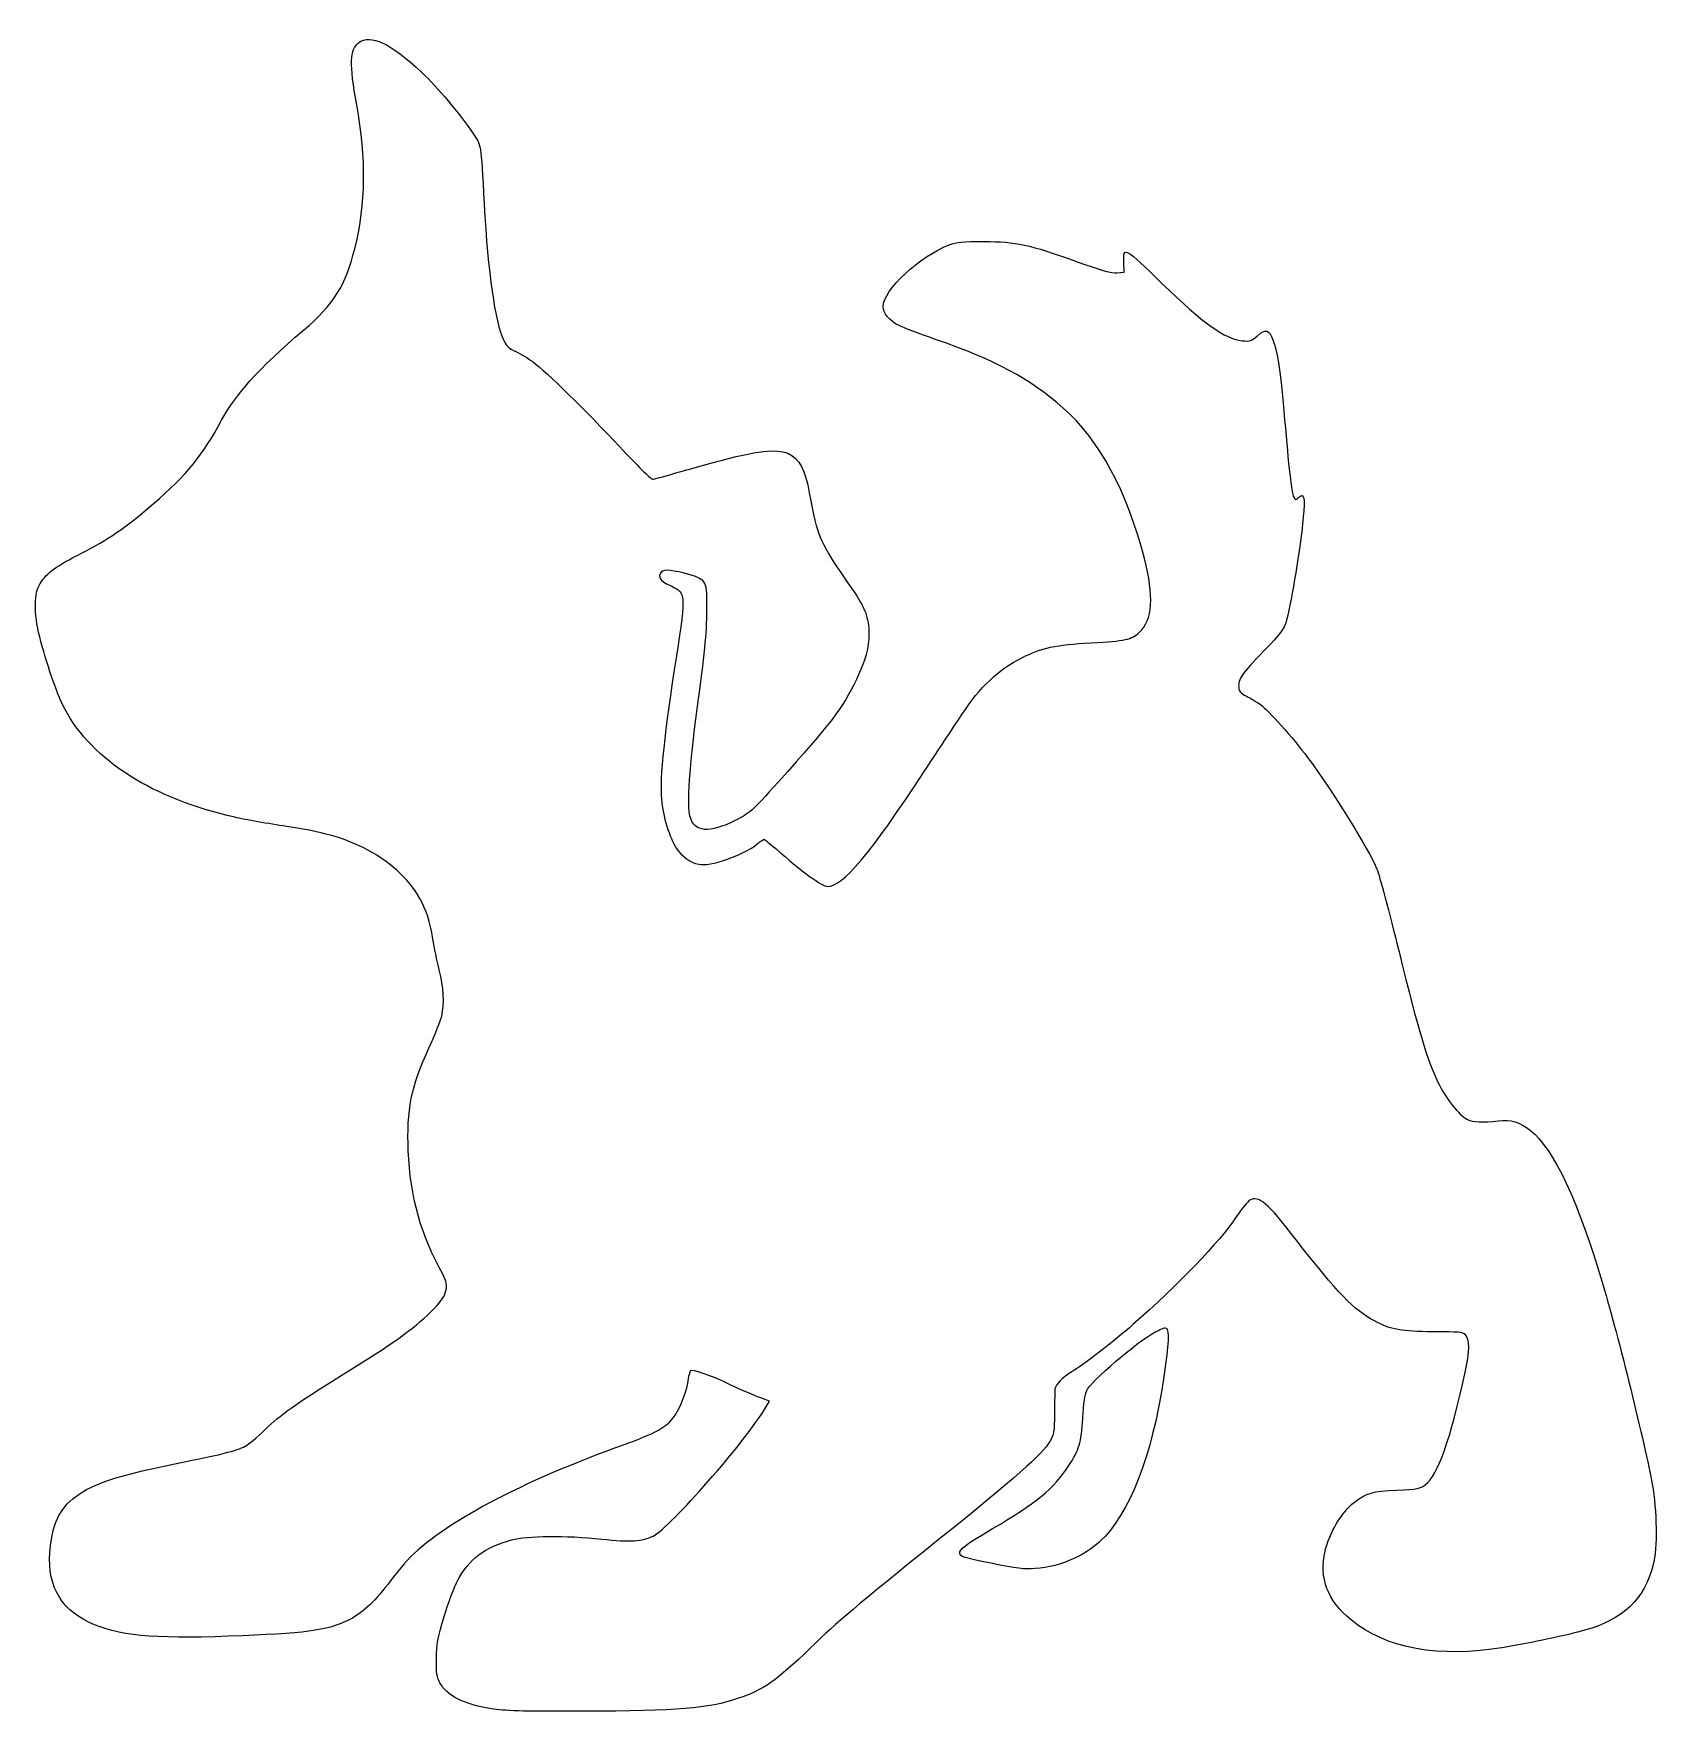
# Model space of a CAD drawing. Header units: centimetres. Extents: x -17.7 to 17.6, y -18.2 to 18.3.
import ezdxf

# ---------------------------------------------------------------- set-up
doc = ezdxf.new("R2010")
doc.units = ezdxf.units.CM
doc.header["$MEASUREMENT"] = 0
doc.layers.add('Layer 1', color=7, linetype='Continuous')

msp = doc.modelspace()

# ---------------------------------------------------------------- linework, layer by layer
at = {"layer": 'Layer 1'}
for points, knots in [([(-10.59392, 18.11161), (-10.78795, 17.96344), (-10.79853, 17.65653), (-10.63625, 16.764), (-10.63625, 16.764), (-10.42458, 15.56456), (-10.43517, 14.63322), (-10.67153, 13.66308), (-10.67153, 13.66308), (-10.87261, 12.84111), (-11.13014, 12.42836), (-11.79336, 11.86391), (-11.79336, 11.86391), (-12.78819, 11.01724), (-13.26444, 10.48455), (-13.6525, 9.77194), (-13.6525, 9.77194), (-14.03703, 9.06286), (-14.4145, 8.62541), (-15.20472, 7.96572), (-15.20472, 7.96572), (-15.75858, 7.50005), (-16.11841, 7.26369), (-16.71814, 6.96383), (-16.71814, 6.96383), (-17.21203, 6.71336), (-17.41311, 6.55461), (-17.54364, 6.31472), (-17.54364, 6.31472), (-17.66358, 6.096), (-17.64947, 5.62328), (-17.50483, 5.09764), (-17.50483, 5.09764), (-17.34608, 4.50497), (-17.12383, 3.87703), (-16.97919, 3.61597), (-16.97919, 3.61597), (-16.37947, 2.50825), (-15.05302, 1.66511), (-13.28913, 1.27353), (-13.28913, 1.27353), (-13.05982, 1.22061), (-12.55182, 1.13242), (-12.16024, 1.07245), (-12.16024, 1.07245), (-11.38413, 0.95603), (-10.93963, 0.83256), (-10.49866, 0.61384), (-10.49866, 0.61384), (-9.9448, 0.33867), (-9.50735, -0.05291), (-9.26394, -0.49035), (-9.26394, -0.49035), (-9.11577, -0.76199), (-9.04522, -0.97718), (-8.98172, -1.37582), (-8.98172, -1.37582), (-8.9535, -1.54868), (-8.89, -1.85207), (-8.84061, -2.0461), (-8.84061, -2.0461), (-8.74183, -2.42004), (-8.72419, -2.77635), (-8.78769, -3.05152), (-8.78769, -3.05152), (-8.80533, -3.13971), (-8.93233, -3.45016), (-9.06638, -3.74649), (-9.06638, -3.74649), (-9.45091, -4.58257), (-9.55321, -5.0941), (-9.51441, -5.97605), (-9.51441, -5.97605), (-9.47208, -6.98147), (-9.23924, -7.81402), (-8.76652, -8.66069), (-8.76652, -8.66069), (-8.60777, -8.94291), (-8.67127, -9.14047), (-9.02052, -9.47561), (-9.02052, -9.47561), (-9.44033, -9.8813), (-9.80369, -10.13883), (-10.97138, -10.86555), (-10.97138, -10.86555), (-12.00855, -11.51113), (-12.29077, -11.71222), (-12.62944, -12.0403), (-12.62944, -12.0403), (-12.79525, -12.20258), (-12.98927, -12.36486), (-13.05983, -12.40013), (-13.05983, -12.40013), (-13.2468, -12.49891), (-13.59252, -12.5871), (-14.59441, -12.78466), (-14.59441, -12.78466), (-16.66522, -13.19741), (-17.16616, -13.52902), (-17.29669, -14.56266), (-17.29669, -14.56266), (-17.39547, -15.36699), (-17.10972, -15.92791), (-16.45355, -16.2313), (-16.45355, -16.2313), (-15.83266, -16.52058), (-15.08477, -16.59466), (-13.43024, -16.53469), (-13.43024, -16.53469), (-11.74396, -16.47119), (-11.30299, -16.41475), (-10.84085, -16.19602), (-10.84085, -16.19602), (-10.53746, -16.05138), (-10.27993, -15.81855), (-9.95538, -15.39874), (-9.95538, -15.39874), (-9.82838, -15.23293), (-9.66963, -15.03538), (-9.6026, -14.95777), (-9.6026, -14.95777), (-8.93232, -14.17813), (-7.22488, -13.24327), (-5.00943, -12.43894), (-5.00943, -12.43894), (-4.17687, -12.13555), (-3.9899, -12.04736), (-3.8241, -11.86391), (-3.8241, -11.86391), (-3.65124, -11.67341), (-3.49602, -11.32416), (-3.4431, -11.02783), (-3.4431, -11.02783), (-3.42193, -10.89377), (-3.39371, -10.77383), (-3.38313, -10.76325), (-3.38313, -10.76325), (-3.3408, -10.72092), (-2.96332, -10.85144), (-2.53294, -11.05606), (-2.53294, -11.05606), (-2.286, -11.17248), (-1.98966, -11.303), (-1.86972, -11.34534), (-1.86972, -11.34534), (-1.86972, -11.34534), (-1.65805, -11.42295), (-1.65805, -11.42295), (-1.65805, -11.42295), (-1.65805, -11.42295), (-1.74624, -11.56759), (-1.74624, -11.56759), (-1.74624, -11.56759), (-2.18016, -12.29784), (-3.82057, -14.16756), (-4.19099, -14.35453), (-4.19099, -14.35453), (-4.4203, -14.47095), (-4.68841, -14.48859), (-5.30224, -14.42156), (-5.30224, -14.42156), (-6.10305, -14.33689), (-6.92149, -14.34395), (-7.27074, -14.4392), (-7.27074, -14.4392), (-7.84224, -14.59442), (-8.20207, -14.86253), (-8.43843, -15.31409), (-8.43843, -15.31409), (-8.50899, -15.44815), (-8.64304, -15.80445), (-8.73476, -16.10431), (-8.73476, -16.10431), (-8.88293, -16.5982), (-8.90057, -16.68639), (-8.90409, -17.02153), (-8.90409, -17.02153), (-8.90762, -17.34256), (-8.89703, -17.41311), (-8.82648, -17.54364), (-8.82648, -17.54364), (-8.67479, -17.82939), (-8.32906, -18.00578), (-7.7117, -18.10808), (-7.7117, -18.10808), (-7.40831, -18.15747), (-7.10492, -18.16805), (-5.71498, -18.16452), (-5.71498, -18.16452), (-3.63006, -18.16099), (-3.00917, -18.10808), (-2.33537, -17.8823), (-2.33537, -17.8823), (-1.79562, -17.70238), (-1.50634, -17.5013), (-0.77609, -16.79574), (-0.77609, -16.79574), (-0.13403, -16.17485), (0.14113, -15.94202), (2.01085, -14.43918), (2.01085, -14.43918), (3.6936, -13.08451), (4.27568, -12.57299), (4.43796, -12.29782), (4.43796, -12.29782), (4.52615, -12.14613), (4.53321, -12.10732), (4.53674, -11.67693), (4.53674, -11.67693), (4.54027, -11.42293), (4.5438, -11.1901), (4.54732, -11.15835), (4.54732, -11.15835), (4.55438, -11.0631), (4.71665, -10.89729), (4.91421, -10.78441), (4.91421, -10.78441), (5.12235, -10.66799), (5.84202, -10.1106), (6.24418, -9.75783), (6.24418, -9.75783), (7.21785, -8.90411), (8.12801, -7.95514), (8.49137, -7.41539), (8.49137, -7.41539), (8.61484, -7.239), (8.74537, -7.0732), (8.78418, -7.05203), (8.78418, -7.05203), (8.98174, -6.9462), (9.16518, -7.09789), (9.79312, -7.91281), (9.79312, -7.91281), (10.69623, -9.07698), (11.04901, -9.44034), (11.49351, -9.6767), (11.49351, -9.6767), (11.85687, -9.87073), (12.08265, -9.90953), (12.77409, -9.91306), (12.77409, -9.91306), (13.33853, -9.91306), (13.40556, -9.92012), (13.47259, -9.98009), (13.47259, -9.98009), (13.5749, -10.07181), (13.57137, -10.31523), (13.45848, -10.83028), (13.45848, -10.83028), (13.15509, -12.24139), (12.87287, -13.03514), (12.60123, -13.23975), (12.60123, -13.23975), (12.48481, -13.32794), (12.44601, -13.335), (11.98034, -13.35617), (11.98034, -13.35617), (11.45117, -13.37734), (11.33123, -13.41261), (11.05253, -13.62428), (11.05253, -13.62428), (10.79147, -13.82184), (10.51278, -14.29103), (10.42106, -14.68261), (10.42106, -14.68261), (10.287, -15.26117), (10.47398, -15.76564), (10.9855, -16.17839), (10.9855, -16.17839), (11.76514, -16.80986), (12.87639, -17.01095), (14.31572, -16.77458), (14.31572, -16.77458), (14.8978, -16.67933), (15.70566, -16.50647), (16.0655, -16.40416), (16.0655, -16.40416), (16.91569, -16.15722), (17.35667, -15.73741), (17.55775, -14.97541), (17.55775, -14.97541), (17.64947, -14.63322), (17.63889, -13.78302), (17.53658, -13.22916), (17.53658, -13.22916), (17.39194, -12.41777), (16.78516, -9.96244), (16.47119, -8.90763), (16.47119, -8.90763), (15.92438, -7.0626), (15.39875, -5.9443), (14.88369, -5.53155), (14.88369, -5.53155), (14.65438, -5.34811), (14.46741, -5.29519), (14.18872, -5.32694), (14.18872, -5.32694), (13.85358, -5.36927), (13.64191, -5.35869), (13.51844, -5.29519), (13.51844, -5.29519), (13.32441, -5.19641), (13.0563, -4.85775), (12.87638, -4.4838), (12.87638, -4.4838), (12.62944, -3.96874), (12.46363, -3.40783), (12.02971, -1.65099), (12.02971, -1.65099), (11.81804, -0.79727), (11.59932, 0.01412), (11.54993, 0.14465), (11.54993, 0.14465), (11.38412, 0.55034), (10.54804, 1.90148), (10.04004, 2.57529), (10.04004, 2.57529), (9.72254, 3.00215), (9.18632, 3.60187), (9.02051, 3.72182), (9.02051, 3.72182), (8.93937, 3.77826), (8.80179, 3.86293), (8.71359, 3.90526), (8.71359, 3.90526), (8.58306, 3.97229), (8.55131, 4.00404), (8.54426, 4.09929), (8.54426, 4.09929), (8.52662, 4.27215), (8.61482, 4.39915), (9.08401, 4.88598), (9.08401, 4.88598), (9.46148, 5.27404), (9.52851, 5.36223), (9.57437, 5.52451), (9.57437, 5.52451), (9.65904, 5.8032), (9.8707, 7.0344), (9.91304, 7.4789), (9.91304, 7.4789), (9.93421, 7.69409), (9.95537, 7.93751), (9.96596, 8.02571), (9.96596, 8.02571), (9.97654, 8.1139), (9.96949, 8.20915), (9.94832, 8.23738), (9.94832, 8.23738), (9.92363, 8.27971), (9.90599, 8.27971), (9.84601, 8.22327), (9.84601, 8.22327), (9.77898, 8.1633), (9.77545, 8.1633), (9.74018, 8.23385), (9.74018, 8.23385), (9.69432, 8.31499), (9.62376, 8.93588), (9.54262, 9.91307), (9.54262, 9.91307), (9.45795, 10.95729), (9.40151, 11.33476), (9.28862, 11.65226), (9.28862, 11.65226), (9.20395, 11.88157), (9.12987, 11.90273), (8.95348, 11.74398), (8.95348, 11.74398), (8.8159, 11.62051), (8.80179, 11.61698), (8.61834, 11.63462), (8.61834, 11.63462), (8.2444, 11.67343), (7.76815, 12.01209), (6.88267, 12.87287), (6.88267, 12.87287), (6.0607, 13.67368), (6.036, 13.68779), (6.04306, 13.34559), (6.04306, 13.34559), (6.04306, 13.34559), (6.05012, 13.12334), (6.05012, 13.12334), (6.05012, 13.12334), (6.05012, 13.12334), (5.89137, 13.11276), (5.89137, 13.11276), (5.89137, 13.11276), (5.7679, 13.1057), (5.58093, 13.15509), (5.03059, 13.35265), (5.03059, 13.35265), (3.97226, 13.73012), (3.70062, 13.79009), (3.01623, 13.79009), (3.01623, 13.79009), (2.51529, 13.79362), (2.42709, 13.78303), (2.24365, 13.71601), (2.24365, 13.71601), (1.60865, 13.47612), (0.81137, 12.73176), (0.81137, 12.37898), (0.81137, 12.37898), (0.81137, 12.23081), (0.94543, 12.06854), (1.16062, 11.9627), (1.16062, 11.9627), (1.24881, 11.91684), (1.60512, 11.78278), (1.94731, 11.66284), (1.94731, 11.66284), (3.26317, 11.20776), (3.98989, 10.8197), (4.7272, 10.17059), (4.7272, 10.17059), (5.51742, 9.47209), (6.11714, 8.3679), (6.49462, 6.89681), (6.49462, 6.89681), (6.70629, 6.08895), (6.66748, 5.55273), (6.38879, 5.29873), (6.38879, 5.29873), (6.20182, 5.13292), (6.09598, 5.10823), (5.32693, 5.0659), (5.32693, 5.0659), (4.56846, 5.02709), (4.25449, 4.95654), (3.82762, 4.74134), (3.82762, 4.74134), (3.30551, 4.47323), (2.92098, 4.10987), (2.52587, 3.51015), (2.52587, 3.51015), (2.4024, 3.32671), (2.04256, 2.7799), (1.72154, 2.29307), (1.72154, 2.29307), (0.50798, 0.44451), (-0.05999, -0.22929), (-0.39513, -0.22929), (-0.39513, -0.22929), (-0.52213, -0.22929), (-0.94546, 0.07763), (-1.52402, 0.59268), (-1.52402, 0.59268), (-1.65102, 0.70204), (-1.76391, 0.79376), (-1.77802, 0.79376), (-1.77802, 0.79376), (-1.79213, 0.79376), (-1.86269, 0.7479), (-1.93324, 0.68793), (-1.93324, 0.68793), (-2.24721, 0.43746), (-2.9563, 0.19404), (-3.19971, 0.25049), (-3.19971, 0.25049), (-3.39374, 0.29635), (-3.5666, 0.42335), (-3.68654, 0.60327), (-3.68654, 0.60327), (-3.83118, 0.81846), (-3.97935, 1.30883), (-4.0111, 1.65808), (-4.0111, 1.65808), (-4.04991, 2.12727), (-3.94407, 3.13622), (-3.68302, 4.78016), (-3.68302, 4.78016), (-3.52074, 5.79263), (-3.50663, 6.06074), (-3.60188, 6.17716), (-3.60188, 6.17716), (-3.6301, 6.21244), (-3.73241, 6.27594), (-3.83471, 6.31827), (-3.83471, 6.31827), (-4.02874, 6.40646), (-4.09577, 6.50877), (-4.01815, 6.60402), (-4.01815, 6.60402), (-3.96171, 6.67105), (-3.74651, 6.64988), (-3.38668, 6.54405), (-3.38668, 6.54405), (-3.03037, 6.43822), (-3.01626, 6.40647), (-3.01979, 5.76794), (-3.01979, 5.76794), (-3.02685, 5.25641), (-3.06918, 4.8225), (-3.23146, 3.63363), (-3.23146, 3.63363), (-3.40079, 2.38832), (-3.45724, 1.53813), (-3.38668, 1.2806), (-3.38668, 1.2806), (-3.29143, 0.94546), (-2.96335, 0.92077), (-2.40596, 1.20299), (-2.40596, 1.20299), (-2.0814, 1.3688), (-2.06729, 1.37938), (-1.46757, 2.0426), (-1.46757, 2.0426), (-0.31751, 3.31966), (-0.07057, 3.64421), (0.22929, 4.2651), (0.22929, 4.2651), (0.4339, 4.69549), (0.50446, 4.94949), (0.50093, 5.27052), (0.50093, 5.27052), (0.50093, 5.61271), (0.41626, 5.83496), (0.14462, 6.22655), (0.14462, 6.22655), (-0.57505, 7.25313), (-0.62091, 7.35544), (-0.79377, 8.32558), (-0.79377, 8.32558), (-0.97016, 9.29572), (-1.25944, 9.40861), (-2.62821, 9.0523), (-2.62821, 9.0523), (-3.01627, 8.94999), (-3.51721, 8.81241), (-3.74299, 8.74538), (-3.74299, 8.74538), (-3.96877, 8.67835), (-4.17691, 8.62544), (-4.20866, 8.62544), (-4.20866, 8.62544), (-4.23688, 8.62544), (-4.55438, 8.93941), (-4.91422, 9.32394), (-4.91422, 9.32394), (-5.65858, 10.12122), (-6.51583, 10.96436), (-6.791, 11.16544), (-6.791, 11.16544), (-6.89683, 11.24305), (-7.06617, 11.34536), (-7.17553, 11.39827), (-7.17553, 11.39827), (-7.33075, 11.47235), (-7.38014, 11.51821), (-7.44011, 11.63816), (-7.44011, 11.63816), (-7.63061, 12.04738), (-7.7823, 13.10572), (-7.86344, 14.60502), (-7.86344, 14.60502), (-7.94105, 15.98085), (-7.92341, 15.86444), (-8.11391, 16.15019), (-8.11391, 16.15019), (-8.40319, 16.57705), (-8.87944, 17.14502), (-9.2181, 17.46605), (-9.2181, 17.46605), (-9.89543, 18.10458), (-10.33993, 18.31272), (-10.59393, 18.11163), (-10.59393, 18.11163), (-10.59393, 18.11163), (-10.59392, 18.11161), (-10.59392, 18.11161)], [0, 0, 0, 0, 0.00694444, 0.00694444, 0.00694444, 0.00694444, 0.01388889, 0.01388889, 0.01388889, 0.01388889, 0.02083333, 0.02083333, 0.02083333, 0.02083333, 0.02777778, 0.02777778, 0.02777778, 0.02777778, 0.03472222, 0.03472222, 0.03472222, 0.03472222, 0.04166667, 0.04166667, 0.04166667, 0.04166667, 0.04861111, 0.04861111, 0.04861111, 0.04861111, 0.05555556, 0.05555556, 0.05555556, 0.05555556, 0.0625, 0.0625, 0.0625, 0.0625, 0.06944444, 0.06944444, 0.06944444, 0.06944444, 0.07638889, 0.07638889, 0.07638889, 0.07638889, 0.08333333, 0.08333333, 0.08333333, 0.08333333, 0.09027778, 0.09027778, 0.09027778, 0.09027778, 0.09722222, 0.09722222, 0.09722222, 0.09722222, 0.10416667, 0.10416667, 0.10416667, 0.10416667, 0.11111111, 0.11111111, 0.11111111, 0.11111111, 0.11805556, 0.11805556, 0.11805556, 0.11805556, 0.125, 0.125, 0.125, 0.125, 0.13194444, 0.13194444, 0.13194444, 0.13194444, 0.13888889, 0.13888889, 0.13888889, 0.13888889, 0.14583333, 0.14583333, 0.14583333, 0.14583333, 0.15277778, 0.15277778, 0.15277778, 0.15277778, 0.15972222, 0.15972222, 0.15972222, 0.15972222, 0.16666667, 0.16666667, 0.16666667, 0.16666667, 0.17361111, 0.17361111, 0.17361111, 0.17361111, 0.18055556, 0.18055556, 0.18055556, 0.18055556, 0.1875, 0.1875, 0.1875, 0.1875, 0.19444444, 0.19444444, 0.19444444, 0.19444444, 0.20138889, 0.20138889, 0.20138889, 0.20138889, 0.20833333, 0.20833333, 0.20833333, 0.20833333, 0.21527778, 0.21527778, 0.21527778, 0.21527778, 0.22222222, 0.22222222, 0.22222222, 0.22222222, 0.22916667, 0.22916667, 0.22916667, 0.22916667, 0.23611111, 0.23611111, 0.23611111, 0.23611111, 0.24305556, 0.24305556, 0.24305556, 0.24305556, 0.25, 0.25, 0.25, 0.25, 0.25694444, 0.25694444, 0.25694444, 0.25694444, 0.26388889, 0.26388889, 0.26388889, 0.26388889, 0.27083333, 0.27083333, 0.27083333, 0.27083333, 0.27777778, 0.27777778, 0.27777778, 0.27777778, 0.28472222, 0.28472222, 0.28472222, 0.28472222, 0.29166667, 0.29166667, 0.29166667, 0.29166667, 0.29861111, 0.29861111, 0.29861111, 0.29861111, 0.30555556, 0.30555556, 0.30555556, 0.30555556, 0.3125, 0.3125, 0.3125, 0.3125, 0.31944444, 0.31944444, 0.31944444, 0.31944444, 0.32638889, 0.32638889, 0.32638889, 0.32638889, 0.33333333, 0.33333333, 0.33333333, 0.33333333, 0.34027778, 0.34027778, 0.34027778, 0.34027778, 0.34722222, 0.34722222, 0.34722222, 0.34722222, 0.35416667, 0.35416667, 0.35416667, 0.35416667, 0.36111111, 0.36111111, 0.36111111, 0.36111111, 0.36805556, 0.36805556, 0.36805556, 0.36805556, 0.375, 0.375, 0.375, 0.375, 0.38194444, 0.38194444, 0.38194444, 0.38194444, 0.38888889, 0.38888889, 0.38888889, 0.38888889, 0.39583333, 0.39583333, 0.39583333, 0.39583333, 0.40277778, 0.40277778, 0.40277778, 0.40277778, 0.40972222, 0.40972222, 0.40972222, 0.40972222, 0.41666667, 0.41666667, 0.41666667, 0.41666667, 0.42361111, 0.42361111, 0.42361111, 0.42361111, 0.43055556, 0.43055556, 0.43055556, 0.43055556, 0.4375, 0.4375, 0.4375, 0.4375, 0.44444444, 0.44444444, 0.44444444, 0.44444444, 0.45138889, 0.45138889, 0.45138889, 0.45138889, 0.45833333, 0.45833333, 0.45833333, 0.45833333, 0.46527778, 0.46527778, 0.46527778, 0.46527778, 0.47222222, 0.47222222, 0.47222222, 0.47222222, 0.47916667, 0.47916667, 0.47916667, 0.47916667, 0.48611111, 0.48611111, 0.48611111, 0.48611111, 0.49305556, 0.49305556, 0.49305556, 0.49305556, 0.5, 0.5, 0.5, 0.5, 0.50694444, 0.50694444, 0.50694444, 0.50694444, 0.51388889, 0.51388889, 0.51388889, 0.51388889, 0.52083333, 0.52083333, 0.52083333, 0.52083333, 0.52777778, 0.52777778, 0.52777778, 0.52777778, 0.53472222, 0.53472222, 0.53472222, 0.53472222, 0.54166667, 0.54166667, 0.54166667, 0.54166667, 0.54861111, 0.54861111, 0.54861111, 0.54861111, 0.55555556, 0.55555556, 0.55555556, 0.55555556, 0.5625, 0.5625, 0.5625, 0.5625, 0.56944444, 0.56944444, 0.56944444, 0.56944444, 0.57638889, 0.57638889, 0.57638889, 0.57638889, 0.58333333, 0.58333333, 0.58333333, 0.58333333, 0.59027778, 0.59027778, 0.59027778, 0.59027778, 0.59722222, 0.59722222, 0.59722222, 0.59722222, 0.60416667, 0.60416667, 0.60416667, 0.60416667, 0.61111111, 0.61111111, 0.61111111, 0.61111111, 0.61805556, 0.61805556, 0.61805556, 0.61805556, 0.625, 0.625, 0.625, 0.625, 0.63194444, 0.63194444, 0.63194444, 0.63194444, 0.63888889, 0.63888889, 0.63888889, 0.63888889, 0.64583333, 0.64583333, 0.64583333, 0.64583333, 0.65277778, 0.65277778, 0.65277778, 0.65277778, 0.65972222, 0.65972222, 0.65972222, 0.65972222, 0.66666667, 0.66666667, 0.66666667, 0.66666667, 0.67361111, 0.67361111, 0.67361111, 0.67361111, 0.68055556, 0.68055556, 0.68055556, 0.68055556, 0.6875, 0.6875, 0.6875, 0.6875, 0.69444444, 0.69444444, 0.69444444, 0.69444444, 0.70138889, 0.70138889, 0.70138889, 0.70138889, 0.70833333, 0.70833333, 0.70833333, 0.70833333, 0.71527778, 0.71527778, 0.71527778, 0.71527778, 0.72222222, 0.72222222, 0.72222222, 0.72222222, 0.72916667, 0.72916667, 0.72916667, 0.72916667, 0.73611111, 0.73611111, 0.73611111, 0.73611111, 0.74305556, 0.74305556, 0.74305556, 0.74305556, 0.75, 0.75, 0.75, 0.75, 0.75694444, 0.75694444, 0.75694444, 0.75694444, 0.76388889, 0.76388889, 0.76388889, 0.76388889, 0.77083333, 0.77083333, 0.77083333, 0.77083333, 0.77777778, 0.77777778, 0.77777778, 0.77777778, 0.78472222, 0.78472222, 0.78472222, 0.78472222, 0.79166667, 0.79166667, 0.79166667, 0.79166667, 0.79861111, 0.79861111, 0.79861111, 0.79861111, 0.80555556, 0.80555556, 0.80555556, 0.80555556, 0.8125, 0.8125, 0.8125, 0.8125, 0.81944444, 0.81944444, 0.81944444, 0.81944444, 0.82638889, 0.82638889, 0.82638889, 0.82638889, 0.83333333, 0.83333333, 0.83333333, 0.83333333, 0.84027778, 0.84027778, 0.84027778, 0.84027778, 0.84722222, 0.84722222, 0.84722222, 0.84722222, 0.85416667, 0.85416667, 0.85416667, 0.85416667, 0.86111111, 0.86111111, 0.86111111, 0.86111111, 0.86805556, 0.86805556, 0.86805556, 0.86805556, 0.875, 0.875, 0.875, 0.875, 0.88194444, 0.88194444, 0.88194444, 0.88194444, 0.88888889, 0.88888889, 0.88888889, 0.88888889, 0.89583333, 0.89583333, 0.89583333, 0.89583333, 0.90277778, 0.90277778, 0.90277778, 0.90277778, 0.90972222, 0.90972222, 0.90972222, 0.90972222, 0.91666667, 0.91666667, 0.91666667, 0.91666667, 0.92361111, 0.92361111, 0.92361111, 0.92361111, 0.93055556, 0.93055556, 0.93055556, 0.93055556, 0.9375, 0.9375, 0.9375, 0.9375, 0.94444444, 0.94444444, 0.94444444, 0.94444444, 0.95138889, 0.95138889, 0.95138889, 0.95138889, 0.95833333, 0.95833333, 0.95833333, 0.95833333, 0.96527778, 0.96527778, 0.96527778, 0.96527778, 0.97222222, 0.97222222, 0.97222222, 0.97222222, 0.97916667, 0.97916667, 0.97916667, 0.97916667, 0.98611111, 0.98611111, 0.98611111, 0.98611111, 1, 1, 1, 1]), ([(6.70278, -9.93069), (6.33236, -10.1353), (5.33047, -10.99255), (5.23875, -11.19011), (5.23875, -11.19011), (5.19994, -11.27125), (5.17172, -11.47233), (5.15056, -11.79336), (5.15056, -11.79336), (5.11881, -12.34017), (5.08, -12.46717), (4.83659, -12.84111), (4.83659, -12.84111), (4.52615, -13.31736), (4.12398, -13.64897), (3.19265, -14.19225), (3.19265, -14.19225), (2.60704, -14.53444), (2.4624, -14.64381), (2.47651, -14.73553), (2.47651, -14.73553), (2.48709, -14.80256), (2.55412, -14.82372), (3.15737, -14.9472), (3.15737, -14.9472), (3.72534, -15.06362), (3.87351, -15.08126), (4.11693, -15.06362), (4.11693, -15.06362), (4.6849, -15.02834), (5.2811, -14.74965), (5.6374, -14.36159), (5.6374, -14.36159), (6.26887, -13.67015), (6.72043, -12.38956), (6.95326, -10.61862), (6.95326, -10.61862), (7.03087, -10.03301), (7.02734, -9.82487), (6.93915, -9.82487), (6.93915, -9.82487), (6.91798, -9.82487), (6.80862, -9.87426), (6.70279, -9.9307), (6.70279, -9.9307), (6.70279, -9.9307), (6.70278, -9.93069), (6.70278, -9.93069)], [0, 0, 0, 0, 0.07692308, 0.07692308, 0.07692308, 0.07692308, 0.15384615, 0.15384615, 0.15384615, 0.15384615, 0.23076923, 0.23076923, 0.23076923, 0.23076923, 0.30769231, 0.30769231, 0.30769231, 0.30769231, 0.38461538, 0.38461538, 0.38461538, 0.38461538, 0.46153846, 0.46153846, 0.46153846, 0.46153846, 0.53846154, 0.53846154, 0.53846154, 0.53846154, 0.61538462, 0.61538462, 0.61538462, 0.61538462, 0.69230769, 0.69230769, 0.69230769, 0.69230769, 0.76923077, 0.76923077, 0.76923077, 0.76923077, 0.84615385, 0.84615385, 0.84615385, 0.84615385, 1, 1, 1, 1])]:
    msp.add_open_spline(points, degree=3, knots=knots, dxfattribs=at)

doc.saveas('drawing.dxf')
